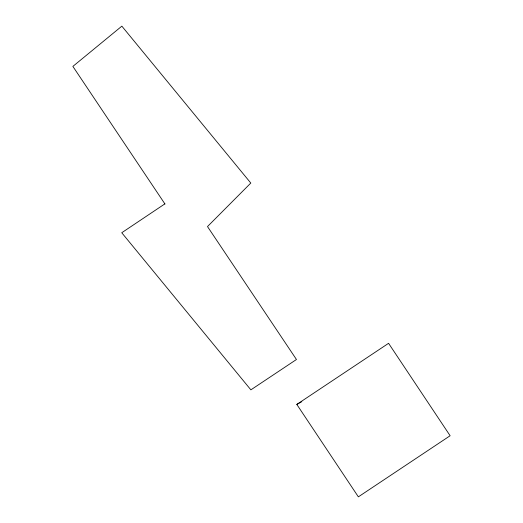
<?xml version="1.0" encoding="UTF-8"?>
<svg xmlns="http://www.w3.org/2000/svg" width="523" height="523" viewBox="0 0 523 523"><rect width="100%" height="100%" fill="white"/><g stroke="black" fill="none" stroke-linecap="round" stroke-linejoin="round"><path stroke-width="0.78" d="M164.882 203.872L121.748 232.742L250.877 389.851L296.463 359.497L207.494 226.564L250.805 183.05L121.852 26.15L72.874 66.401L164.98 204.029M296.809 404.423L388.576 343.31L450.126 435.737L358.366 496.85L296.809 404.423L301.804 401.684"/></g></svg>
